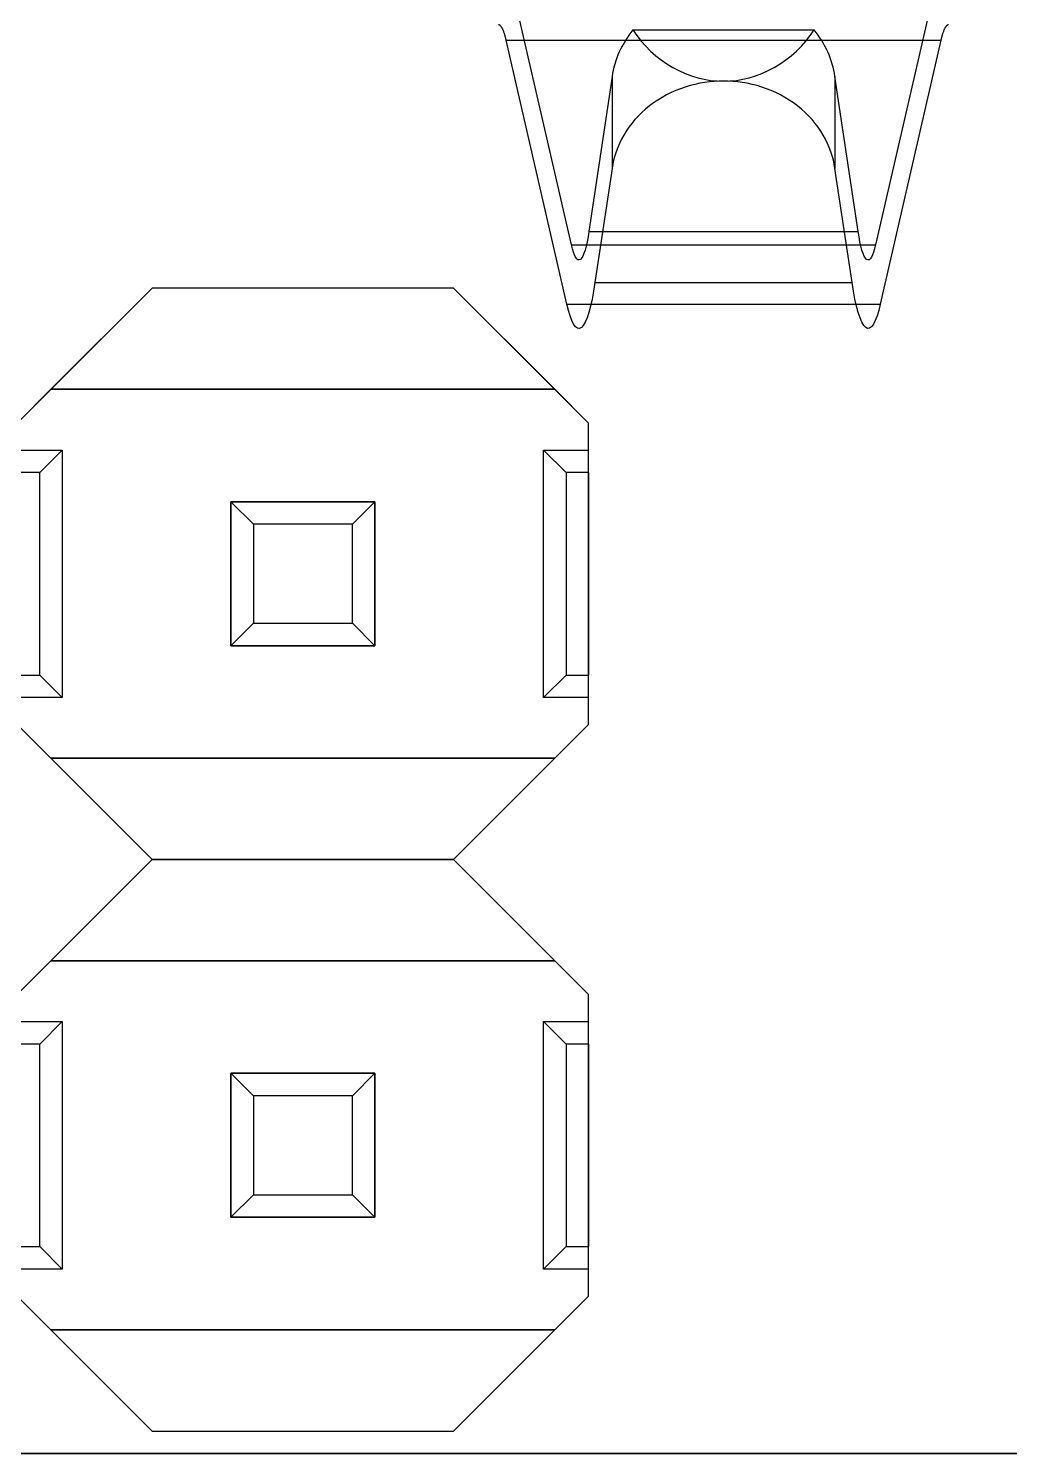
# Model space of a CAD drawing. Header units: millimetres. Extents: x -26.5 to 28.9, y -30 to 30.
# Drawn here: x 13.81 to 18.17, y -30 to -23.67 of the extents above; entities that cross this region are included whole.
import ezdxf

# ---------------------------------------------------------------- set-up
doc = ezdxf.new("R2010")
doc.units = ezdxf.units.MM
doc.layers.add('Feature', color=7, linetype='CONTINUOUS')

msp = doc.modelspace()

# ---------------------------------------------------------------- linework, layer by layer
at = {"layer": 'Feature'}
for p, q in [((16.2237, -24.6278, -0.82996), (15.9543, -23.4548, 1.18131)), ((16.2237, -24.6278, -0.82996), (15.9543, -23.4548, 1.18131)), ((17.8457, -23.4548, 1.18131), (17.5763, -24.6278, -0.82996)), ((17.8457, -23.4548, 1.18131), (17.5763, -24.6278, -0.82996)), ((16.4975, -23.673, -2.40986), (17.3025, -23.673, -2.40986)), ((16.4975, -23.673, -2.40986), (17.3025, -23.673, -2.40986)), ((15.9337, -23.7181, 1.33486), (17.8663, -23.7181, 1.33486)), ((16.2031, -24.8911, -0.67641), (15.9337, -23.7181, 1.33486)), ((15.9337, -23.7181, 1.33486), (17.8663, -23.7181, 1.33486)), ((16.2031, -24.8911, -0.67641), (15.9337, -23.7181, 1.33486)), ((17.8663, -23.7181, 1.33486), (17.5969, -24.8911, -0.67641)), ((17.8663, -23.7181, 1.33486), (17.5969, -24.8911, -0.67641)), ((16.4044, -23.8792, -2.17962), (16.3013, -24.5688, -1.40986)), ((16.4044, -23.8792, -2.17962), (16.3013, -24.5688, -1.40986)), ((16.4044, -23.8792, -2.17962), (16.4044, -24.2885, -2.17962)), ((16.4044, -23.8792, -2.17962), (16.4044, -24.2885, -2.17962)), ((17.3956, -23.8792, -2.17962), (17.3956, -24.2885, -2.17962)), ((17.3956, -23.8792, -2.17962), (17.3956, -24.2885, -2.17962)), ((17.4987, -24.5688, -1.40986), (17.3956, -23.8792, -2.17962)), ((17.4987, -24.5688, -1.40986), (17.3956, -23.8792, -2.17962)), ((16.4044, -24.2885, -2.17962), (16.3286, -24.7959, -1.61324)), ((16.4044, -24.2885, -2.17962), (16.3286, -24.7959, -1.61324)), ((17.4714, -24.7959, -1.61324), (17.3956, -24.2885, -2.17962)), ((17.4714, -24.7959, -1.61324), (17.3956, -24.2885, -2.17962)), ((16.3013, -24.5688, -1.40986), (17.4987, -24.5688, -1.40986)), ((16.3013, -24.5688, -1.40986), (17.4987, -24.5688, -1.40986)), ((16.2237, -24.6278, -0.82996), (17.5763, -24.6278, -0.82996)), ((16.2237, -24.6278, -0.82996), (17.5763, -24.6278, -0.82996)), ((14.36, -24.82, 4.1), (13.76, -25.42, 4.1)), ((14.36, -24.82, 4.1), (13.76, -25.42, 4.1)), ((14.36, -24.82, 1.6), (13.91, -25.27, 1.6)), ((14.36, -24.82, 1.6), (13.91, -25.27, 1.6)), ((15.7, -24.82, 1.6), (14.36, -24.82, 1.6)), ((15.7, -24.82, 1.6), (14.36, -24.82, 1.6)), ((14.36, -24.82, 1.6), (14.36, -24.82, 4.1)), ((15.7, -24.82, 4.1), (14.36, -24.82, 4.1)), ((14.36, -24.82, 1.6), (14.36, -24.82, 4.1)), ((15.7, -24.82, 4.1), (14.36, -24.82, 4.1)), ((16.15, -25.27, 1.6), (15.7, -24.82, 1.6)), ((15.7, -24.82, 1.6), (15.7, -24.82, 4.1)), ((16.15, -25.27, 1.6), (15.7, -24.82, 1.6)), ((15.7, -24.82, 1.6), (15.7, -24.82, 4.1)), ((16.3, -25.42, 4.1), (15.7, -24.82, 4.1)), ((16.3, -25.42, 4.1), (15.7, -24.82, 4.1)), ((16.3286, -24.7959, -1.61324), (17.4714, -24.7959, -1.61324)), ((16.3286, -24.7959, -1.61324), (17.4714, -24.7959, -1.61324)), ((16.2031, -24.8911, -0.67641), (17.5969, -24.8911, -0.67641)), ((16.2031, -24.8911, -0.67641), (17.5969, -24.8911, -0.67641)), ((13.91, -25.27, 2.3), (13.76, -25.42, 2.3)), ((13.91, -25.27, 2.3), (13.76, -25.42, 2.3)), ((16.15, -25.27, 1.6), (13.91, -25.27, 1.6)), ((16.15, -25.27, 1.6), (13.91, -25.27, 1.6)), ((13.91, -25.27, 2.3), (16.15, -25.27, 2.3)), ((13.91, -25.27, 1.6), (13.91, -25.27, 2.3)), ((13.91, -25.27, 1.6), (13.91, -25.27, 2.3)), ((13.91, -25.27, 2.3), (16.15, -25.27, 2.3)), ((16.15, -25.27, 2.3), (16.15, -25.27, 1.6)), ((16.3, -25.42, 2.3), (16.15, -25.27, 2.3)), ((16.15, -25.27, 2.3), (16.15, -25.27, 1.6)), ((16.3, -25.42, 2.3), (16.15, -25.27, 2.3)), ((16.3, -26.76, 2.3), (16.3, -25.42, 2.3)), ((16.3, -25.42, 2.3), (16.3, -25.42, 4.1)), ((16.3, -25.54, 4.1), (16.3, -25.42, 4.1)), ((16.3, -25.42, 2.3), (16.3, -25.42, 4.1)), ((16.3, -25.54, 4.1), (16.3, -25.42, 4.1)), ((16.3, -26.76, 2.3), (16.3, -25.42, 2.3)), ((13.56, -25.54, 4.1), (13.96, -25.54, 4.1)), ((13.56, -25.54, 4.1), (13.96, -25.54, 4.1)), ((13.96, -25.54, 4.1), (13.86, -25.64, 4)), ((13.96, -25.54, 4.1), (13.86, -25.64, 4)), ((13.96, -25.54, 4.1), (13.96, -26.64, 4.1)), ((13.96, -25.54, 4.1), (13.96, -26.64, 4.1)), ((16.1, -26.64, 4.1), (16.1, -25.54, 4.1)), ((16.1, -25.54, 4.1), (16.2, -25.64, 4)), ((16.1, -25.54, 4.1), (16.3, -25.54, 4.1)), ((16.1, -25.54, 4.1), (16.2, -25.64, 4)), ((16.1, -25.54, 4.1), (16.3, -25.54, 4.1)), ((16.1, -26.64, 4.1), (16.1, -25.54, 4.1)), ((16.3, -25.64, 4), (16.3, -25.54, 4.1)), ((16.3, -25.64, 4), (16.3, -25.54, 4.1)), ((13.86, -25.64, 4), (13.66, -25.64, 4)), ((13.86, -25.64, 4), (13.66, -25.64, 4)), ((13.86, -26.54, 4), (13.86, -25.64, 4)), ((13.86, -26.54, 4), (13.86, -25.64, 4)), ((16.3, -25.64, 4), (16.2, -25.64, 4)), ((16.2, -25.64, 4), (16.2, -26.54, 4)), ((16.2, -25.64, 4), (16.2, -26.54, 4)), ((16.3, -25.64, 4), (16.2, -25.64, 4)), ((16.3, -25.64, 4), (16.3, -26.54, 4)), ((16.3, -25.64, 4), (16.3, -26.54, 4)), ((15.35, -25.77, -1.12525), (14.71, -25.77, -1.12525)), ((14.81, -25.87, -1.4), (14.71, -25.77, -1.12525)), ((14.71, -25.77, -1.12525), (14.71, -26.41, -1.12525)), ((14.81, -25.87, -1.4), (14.71, -25.77, -1.12525)), ((15.35, -25.77, 9.92525), (14.71, -25.77, 9.92525)), ((14.71, -25.77, 9.92525), (14.81, -25.87, 10.2)), ((14.71, -25.77, 9.92525), (14.71, -26.41, 9.92525)), ((14.71, -25.77, 9.92525), (14.81, -25.87, 10.2)), ((15.35, -25.77, -1.12525), (14.71, -25.77, -1.12525)), ((14.71, -25.77, -1.12525), (14.71, -25.77, 2.3)), ((14.71, -25.77, 2.3), (15.35, -25.77, 2.3)), ((15.35, -25.77, 9.92525), (14.71, -25.77, 9.92525)), ((15.35, -25.77, 4.1), (14.71, -25.77, 4.1)), ((14.71, -25.77, 4.1), (14.71, -25.77, 9.92525)), ((14.71, -25.77, -1.12525), (14.71, -26.41, -1.12525)), ((14.71, -26.41, 2.3), (14.71, -25.77, 2.3)), ((14.71, -25.77, -1.12525), (14.71, -25.77, 2.3)), ((14.71, -25.77, 9.92525), (14.71, -26.41, 9.92525)), ((14.71, -25.77, 4.1), (14.71, -25.77, 9.92525)), ((14.71, -25.77, 4.1), (14.71, -26.41, 4.1)), ((15.35, -25.77, 4.1), (14.71, -25.77, 4.1)), ((14.71, -25.77, 4.1), (14.71, -26.41, 4.1)), ((14.71, -25.77, 2.3), (15.35, -25.77, 2.3)), ((14.71, -26.41, 2.3), (14.71, -25.77, 2.3)), ((15.25, -25.87, -1.4), (15.35, -25.77, -1.12525)), ((15.25, -25.87, -1.4), (15.35, -25.77, -1.12525)), ((15.35, -25.77, 9.92525), (15.25, -25.87, 10.2)), ((15.35, -25.77, 9.92525), (15.25, -25.87, 10.2)), ((15.35, -26.41, -1.12525), (15.35, -25.77, -1.12525)), ((15.35, -26.41, 9.92525), (15.35, -25.77, 9.92525)), ((15.35, -25.77, -1.12525), (15.35, -25.77, 2.3)), ((15.35, -25.77, 4.1), (15.35, -25.77, 9.92525)), ((15.35, -26.41, -1.12525), (15.35, -25.77, -1.12525)), ((15.35, -25.77, -1.12525), (15.35, -25.77, 2.3)), ((15.35, -25.77, 2.3), (15.35, -26.41, 2.3)), ((15.35, -26.41, 9.92525), (15.35, -25.77, 9.92525)), ((15.35, -26.41, 4.1), (15.35, -25.77, 4.1)), ((15.35, -25.77, 4.1), (15.35, -25.77, 9.92525)), ((15.35, -26.41, 4.1), (15.35, -25.77, 4.1)), ((15.35, -25.77, 2.3), (15.35, -26.41, 2.3)), ((15.25, -25.87, -1.4), (14.81, -25.87, -1.4)), ((14.81, -25.87, -1.4), (14.81, -26.31, -1.4)), ((15.25, -25.87, 10.2), (14.81, -25.87, 10.2)), ((14.81, -25.87, 10.2), (14.81, -26.31, 10.2)), ((14.81, -25.87, -1.4), (14.81, -26.31, -1.4)), ((15.25, -25.87, -1.4), (14.81, -25.87, -1.4)), ((14.81, -25.87, 10.2), (14.81, -26.31, 10.2)), ((15.25, -25.87, 10.2), (14.81, -25.87, 10.2)), ((15.25, -26.31, -1.4), (15.25, -25.87, -1.4)), ((15.25, -26.31, 10.2), (15.25, -25.87, 10.2)), ((15.25, -26.31, -1.4), (15.25, -25.87, -1.4)), ((15.25, -26.31, 10.2), (15.25, -25.87, 10.2)), ((14.81, -26.31, -1.4), (14.71, -26.41, -1.12525)), ((14.81, -26.31, -1.4), (14.71, -26.41, -1.12525)), ((14.71, -26.41, 9.92525), (14.81, -26.31, 10.2)), ((14.71, -26.41, 9.92525), (14.81, -26.31, 10.2)), ((14.81, -26.31, -1.4), (15.25, -26.31, -1.4)), ((14.81, -26.31, 10.2), (15.25, -26.31, 10.2)), ((14.81, -26.31, -1.4), (15.25, -26.31, -1.4)), ((14.81, -26.31, 10.2), (15.25, -26.31, 10.2)), ((15.25, -26.31, -1.4), (15.35, -26.41, -1.12525)), ((15.25, -26.31, -1.4), (15.35, -26.41, -1.12525)), ((15.35, -26.41, 9.92525), (15.25, -26.31, 10.2)), ((15.35, -26.41, 9.92525), (15.25, -26.31, 10.2)), ((14.71, -26.41, -1.12525), (15.35, -26.41, -1.12525)), ((14.71, -26.41, 9.92525), (15.35, -26.41, 9.92525)), ((14.71, -26.41, -1.12525), (14.71, -26.41, 2.3)), ((14.71, -26.41, 4.1), (14.71, -26.41, 9.92525)), ((14.71, -26.41, -1.12525), (15.35, -26.41, -1.12525)), ((15.35, -26.41, 2.3), (14.71, -26.41, 2.3)), ((14.71, -26.41, -1.12525), (14.71, -26.41, 2.3)), ((14.71, -26.41, 9.92525), (15.35, -26.41, 9.92525)), ((14.71, -26.41, 4.1), (14.71, -26.41, 9.92525)), ((14.71, -26.41, 4.1), (15.35, -26.41, 4.1)), ((14.71, -26.41, 4.1), (15.35, -26.41, 4.1)), ((15.35, -26.41, 2.3), (14.71, -26.41, 2.3)), ((15.35, -26.41, -1.12525), (15.35, -26.41, 2.3)), ((15.35, -26.41, 4.1), (15.35, -26.41, 9.92525)), ((15.35, -26.41, -1.12525), (15.35, -26.41, 2.3)), ((15.35, -26.41, 4.1), (15.35, -26.41, 9.92525)), ((13.66, -26.54, 4), (13.86, -26.54, 4)), ((13.66, -26.54, 4), (13.86, -26.54, 4)), ((13.96, -26.64, 4.1), (13.86, -26.54, 4)), ((13.96, -26.64, 4.1), (13.86, -26.54, 4)), ((16.1, -26.64, 4.1), (16.2, -26.54, 4)), ((16.1, -26.64, 4.1), (16.2, -26.54, 4)), ((16.2, -26.54, 4), (16.3, -26.54, 4)), ((16.2, -26.54, 4), (16.3, -26.54, 4)), ((16.3, -26.64, 4.1), (16.3, -26.54, 4)), ((16.3, -26.64, 4.1), (16.3, -26.54, 4)), ((13.96, -26.64, 4.1), (13.56, -26.64, 4.1)), ((13.96, -26.64, 4.1), (13.56, -26.64, 4.1)), ((16.3, -26.64, 4.1), (16.1, -26.64, 4.1)), ((16.3, -26.64, 4.1), (16.1, -26.64, 4.1)), ((16.3, -26.76, 4.1), (16.3, -26.64, 4.1)), ((16.3, -26.76, 4.1), (16.3, -26.64, 4.1)), ((13.76, -26.76, 4.1), (14.36, -27.36, 4.1)), ((13.76, -26.76, 2.3), (13.91, -26.91, 2.3)), ((13.76, -26.76, 4.1), (14.36, -27.36, 4.1)), ((13.76, -26.76, 2.3), (13.91, -26.91, 2.3)), ((15.7, -27.36, 4.1), (16.3, -26.76, 4.1)), ((15.7, -27.36, 4.1), (16.3, -26.76, 4.1)), ((16.15, -26.91, 2.3), (16.3, -26.76, 2.3)), ((16.15, -26.91, 2.3), (16.3, -26.76, 2.3)), ((16.3, -26.76, 2.3), (16.3, -26.76, 4.1)), ((16.3, -26.76, 2.3), (16.3, -26.76, 4.1)), ((13.91, -26.91, 1.6), (16.15, -26.91, 1.6)), ((13.91, -26.91, 1.6), (14.36, -27.36, 1.6)), ((13.91, -26.91, 2.3), (13.91, -26.91, 1.6)), ((13.91, -26.91, 1.6), (14.36, -27.36, 1.6)), ((13.91, -26.91, 1.6), (16.15, -26.91, 1.6)), ((13.91, -26.91, 2.3), (13.91, -26.91, 1.6)), ((16.15, -26.91, 2.3), (13.91, -26.91, 2.3)), ((16.15, -26.91, 2.3), (13.91, -26.91, 2.3)), ((15.7, -27.36, 1.6), (16.15, -26.91, 1.6)), ((15.7, -27.36, 1.6), (16.15, -26.91, 1.6)), ((16.15, -26.91, 1.6), (16.15, -26.91, 2.3)), ((16.15, -26.91, 1.6), (16.15, -26.91, 2.3)), ((14.36, -27.36, 4.1), (13.76, -27.96, 4.1)), ((14.36, -27.36, 4.1), (13.76, -27.96, 4.1)), ((14.36, -27.36, 1.6), (13.91, -27.81, 1.6)), ((14.36, -27.36, 1.6), (13.91, -27.81, 1.6)), ((14.36, -27.36, 1.6), (15.7, -27.36, 1.6)), ((14.36, -27.36, 1.6), (15.7, -27.36, 1.6)), ((14.36, -27.36, 4.1), (15.7, -27.36, 4.1)), ((14.36, -27.36, 1.6), (14.36, -27.36, 4.1)), ((14.36, -27.36, 1.6), (14.36, -27.36, 4.1)), ((14.36, -27.36, 4.1), (15.7, -27.36, 4.1)), ((15.7, -27.36, 1.6), (14.36, -27.36, 1.6)), ((15.7, -27.36, 1.6), (14.36, -27.36, 1.6)), ((14.36, -27.36, 1.6), (14.36, -27.36, 4.1)), ((15.7, -27.36, 4.1), (14.36, -27.36, 4.1)), ((14.36, -27.36, 1.6), (14.36, -27.36, 4.1)), ((15.7, -27.36, 4.1), (14.36, -27.36, 4.1)), ((15.7, -27.36, 1.6), (15.7, -27.36, 4.1)), ((15.7, -27.36, 1.6), (15.7, -27.36, 4.1)), ((16.15, -27.81, 1.6), (15.7, -27.36, 1.6)), ((15.7, -27.36, 1.6), (15.7, -27.36, 4.1)), ((16.15, -27.81, 1.6), (15.7, -27.36, 1.6)), ((15.7, -27.36, 1.6), (15.7, -27.36, 4.1)), ((16.3, -27.96, 4.1), (15.7, -27.36, 4.1)), ((16.3, -27.96, 4.1), (15.7, -27.36, 4.1)), ((13.91, -27.81, 2.3), (13.76, -27.96, 2.3)), ((13.91, -27.81, 2.3), (13.76, -27.96, 2.3)), ((16.15, -27.81, 1.6), (13.91, -27.81, 1.6)), ((16.15, -27.81, 1.6), (13.91, -27.81, 1.6)), ((13.91, -27.81, 2.3), (16.15, -27.81, 2.3)), ((13.91, -27.81, 1.6), (13.91, -27.81, 2.3)), ((13.91, -27.81, 1.6), (13.91, -27.81, 2.3)), ((13.91, -27.81, 2.3), (16.15, -27.81, 2.3)), ((16.15, -27.81, 2.3), (16.15, -27.81, 1.6)), ((16.3, -27.96, 2.3), (16.15, -27.81, 2.3)), ((16.15, -27.81, 2.3), (16.15, -27.81, 1.6)), ((16.3, -27.96, 2.3), (16.15, -27.81, 2.3)), ((16.3, -29.3, 2.3), (16.3, -27.96, 2.3)), ((16.3, -27.96, 2.3), (16.3, -27.96, 4.1)), ((16.3, -28.08, 4.1), (16.3, -27.96, 4.1)), ((16.3, -27.96, 2.3), (16.3, -27.96, 4.1)), ((16.3, -28.08, 4.1), (16.3, -27.96, 4.1)), ((16.3, -29.3, 2.3), (16.3, -27.96, 2.3)), ((13.56, -28.08, 4.1), (13.96, -28.08, 4.1)), ((13.56, -28.08, 4.1), (13.96, -28.08, 4.1)), ((13.96, -28.08, 4.1), (13.86, -28.18, 4)), ((13.96, -28.08, 4.1), (13.86, -28.18, 4)), ((13.96, -28.08, 4.1), (13.96, -29.18, 4.1)), ((13.96, -28.08, 4.1), (13.96, -29.18, 4.1)), ((16.1, -29.18, 4.1), (16.1, -28.08, 4.1)), ((16.1, -28.08, 4.1), (16.2, -28.18, 4)), ((16.1, -28.08, 4.1), (16.3, -28.08, 4.1)), ((16.1, -28.08, 4.1), (16.2, -28.18, 4)), ((16.1, -28.08, 4.1), (16.3, -28.08, 4.1)), ((16.1, -29.18, 4.1), (16.1, -28.08, 4.1)), ((16.3, -28.18, 4), (16.3, -28.08, 4.1)), ((16.3, -28.18, 4), (16.3, -28.08, 4.1)), ((13.86, -28.18, 4), (13.66, -28.18, 4)), ((13.86, -28.18, 4), (13.66, -28.18, 4)), ((13.86, -29.08, 4), (13.86, -28.18, 4)), ((13.86, -29.08, 4), (13.86, -28.18, 4)), ((16.3, -28.18, 4), (16.2, -28.18, 4)), ((16.2, -28.18, 4), (16.2, -29.08, 4)), ((16.2, -28.18, 4), (16.2, -29.08, 4)), ((16.3, -28.18, 4), (16.2, -28.18, 4)), ((16.3, -28.18, 4), (16.3, -29.08, 4)), ((16.3, -28.18, 4), (16.3, -29.08, 4)), ((15.35, -28.31, -1.12525), (14.71, -28.31, -1.12525)), ((14.81, -28.41, -1.4), (14.71, -28.31, -1.12525)), ((14.71, -28.31, -1.12525), (14.71, -28.95, -1.12525)), ((14.81, -28.41, -1.4), (14.71, -28.31, -1.12525)), ((15.35, -28.31, 9.92525), (14.71, -28.31, 9.92525)), ((14.71, -28.31, 9.92525), (14.81, -28.41, 10.2)), ((14.71, -28.31, 9.92525), (14.71, -28.95, 9.92525)), ((14.71, -28.31, 9.92525), (14.81, -28.41, 10.2)), ((15.35, -28.31, -1.12525), (14.71, -28.31, -1.12525)), ((14.71, -28.31, -1.12525), (14.71, -28.31, 2.3)), ((14.71, -28.31, 2.3), (15.35, -28.31, 2.3)), ((15.35, -28.31, 9.92525), (14.71, -28.31, 9.92525)), ((15.35, -28.31, 4.1), (14.71, -28.31, 4.1)), ((14.71, -28.31, 4.1), (14.71, -28.31, 9.92525)), ((14.71, -28.31, -1.12525), (14.71, -28.95, -1.12525)), ((14.71, -28.95, 2.3), (14.71, -28.31, 2.3)), ((14.71, -28.31, -1.12525), (14.71, -28.31, 2.3)), ((14.71, -28.31, 9.92525), (14.71, -28.95, 9.92525)), ((14.71, -28.31, 4.1), (14.71, -28.31, 9.92525)), ((14.71, -28.31, 4.1), (14.71, -28.95, 4.1)), ((15.35, -28.31, 4.1), (14.71, -28.31, 4.1)), ((14.71, -28.31, 4.1), (14.71, -28.95, 4.1)), ((14.71, -28.31, 2.3), (15.35, -28.31, 2.3)), ((14.71, -28.95, 2.3), (14.71, -28.31, 2.3)), ((15.25, -28.41, -1.4), (15.35, -28.31, -1.12525)), ((15.25, -28.41, -1.4), (15.35, -28.31, -1.12525)), ((15.35, -28.31, 9.92525), (15.25, -28.41, 10.2)), ((15.35, -28.31, 9.92525), (15.25, -28.41, 10.2)), ((15.35, -28.95, -1.12525), (15.35, -28.31, -1.12525)), ((15.35, -28.95, 9.92525), (15.35, -28.31, 9.92525)), ((15.35, -28.31, -1.12525), (15.35, -28.31, 2.3)), ((15.35, -28.31, 4.1), (15.35, -28.31, 9.92525)), ((15.35, -28.95, -1.12525), (15.35, -28.31, -1.12525)), ((15.35, -28.31, -1.12525), (15.35, -28.31, 2.3)), ((15.35, -28.31, 2.3), (15.35, -28.95, 2.3)), ((15.35, -28.95, 9.92525), (15.35, -28.31, 9.92525)), ((15.35, -28.95, 4.1), (15.35, -28.31, 4.1)), ((15.35, -28.31, 4.1), (15.35, -28.31, 9.92525)), ((15.35, -28.95, 4.1), (15.35, -28.31, 4.1)), ((15.35, -28.31, 2.3), (15.35, -28.95, 2.3)), ((15.25, -28.41, -1.4), (14.81, -28.41, -1.4)), ((14.81, -28.41, -1.4), (14.81, -28.85, -1.4)), ((15.25, -28.41, 10.2), (14.81, -28.41, 10.2)), ((14.81, -28.41, 10.2), (14.81, -28.85, 10.2)), ((14.81, -28.41, -1.4), (14.81, -28.85, -1.4)), ((15.25, -28.41, -1.4), (14.81, -28.41, -1.4)), ((14.81, -28.41, 10.2), (14.81, -28.85, 10.2)), ((15.25, -28.41, 10.2), (14.81, -28.41, 10.2)), ((15.25, -28.85, -1.4), (15.25, -28.41, -1.4)), ((15.25, -28.85, 10.2), (15.25, -28.41, 10.2)), ((15.25, -28.85, -1.4), (15.25, -28.41, -1.4)), ((15.25, -28.85, 10.2), (15.25, -28.41, 10.2)), ((14.81, -28.85, -1.4), (14.71, -28.95, -1.12525)), ((14.81, -28.85, -1.4), (14.71, -28.95, -1.12525)), ((14.71, -28.95, 9.92525), (14.81, -28.85, 10.2)), ((14.71, -28.95, 9.92525), (14.81, -28.85, 10.2)), ((14.81, -28.85, -1.4), (15.25, -28.85, -1.4)), ((14.81, -28.85, 10.2), (15.25, -28.85, 10.2)), ((14.81, -28.85, -1.4), (15.25, -28.85, -1.4)), ((14.81, -28.85, 10.2), (15.25, -28.85, 10.2)), ((15.25, -28.85, -1.4), (15.35, -28.95, -1.12525)), ((15.25, -28.85, -1.4), (15.35, -28.95, -1.12525)), ((15.35, -28.95, 9.92525), (15.25, -28.85, 10.2)), ((15.35, -28.95, 9.92525), (15.25, -28.85, 10.2)), ((14.71, -28.95, -1.12525), (15.35, -28.95, -1.12525)), ((14.71, -28.95, 9.92525), (15.35, -28.95, 9.92525)), ((14.71, -28.95, -1.12525), (14.71, -28.95, 2.3)), ((14.71, -28.95, 4.1), (14.71, -28.95, 9.92525)), ((14.71, -28.95, -1.12525), (15.35, -28.95, -1.12525)), ((15.35, -28.95, 2.3), (14.71, -28.95, 2.3)), ((14.71, -28.95, -1.12525), (14.71, -28.95, 2.3)), ((14.71, -28.95, 9.92525), (15.35, -28.95, 9.92525)), ((14.71, -28.95, 4.1), (14.71, -28.95, 9.92525)), ((14.71, -28.95, 4.1), (15.35, -28.95, 4.1)), ((14.71, -28.95, 4.1), (15.35, -28.95, 4.1)), ((15.35, -28.95, 2.3), (14.71, -28.95, 2.3)), ((15.35, -28.95, -1.12525), (15.35, -28.95, 2.3)), ((15.35, -28.95, 4.1), (15.35, -28.95, 9.92525)), ((15.35, -28.95, -1.12525), (15.35, -28.95, 2.3)), ((15.35, -28.95, 4.1), (15.35, -28.95, 9.92525)), ((13.66, -29.08, 4), (13.86, -29.08, 4)), ((13.66, -29.08, 4), (13.86, -29.08, 4)), ((13.96, -29.18, 4.1), (13.86, -29.08, 4)), ((13.96, -29.18, 4.1), (13.86, -29.08, 4)), ((16.1, -29.18, 4.1), (16.2, -29.08, 4)), ((16.1, -29.18, 4.1), (16.2, -29.08, 4)), ((16.2, -29.08, 4), (16.3, -29.08, 4)), ((16.2, -29.08, 4), (16.3, -29.08, 4)), ((16.3, -29.18, 4.1), (16.3, -29.08, 4)), ((16.3, -29.18, 4.1), (16.3, -29.08, 4)), ((13.96, -29.18, 4.1), (13.56, -29.18, 4.1)), ((13.96, -29.18, 4.1), (13.56, -29.18, 4.1)), ((16.3, -29.18, 4.1), (16.1, -29.18, 4.1)), ((16.3, -29.18, 4.1), (16.1, -29.18, 4.1)), ((16.3, -29.3, 4.1), (16.3, -29.18, 4.1)), ((16.3, -29.3, 4.1), (16.3, -29.18, 4.1)), ((13.76, -29.3, 4.1), (14.36, -29.9, 4.1)), ((13.76, -29.3, 2.3), (13.91, -29.45, 2.3)), ((13.76, -29.3, 4.1), (14.36, -29.9, 4.1)), ((13.76, -29.3, 2.3), (13.91, -29.45, 2.3)), ((15.7, -29.9, 4.1), (16.3, -29.3, 4.1)), ((15.7, -29.9, 4.1), (16.3, -29.3, 4.1)), ((16.15, -29.45, 2.3), (16.3, -29.3, 2.3)), ((16.15, -29.45, 2.3), (16.3, -29.3, 2.3)), ((16.3, -29.3, 2.3), (16.3, -29.3, 4.1)), ((16.3, -29.3, 2.3), (16.3, -29.3, 4.1)), ((13.91, -29.45, 1.6), (16.15, -29.45, 1.6)), ((13.91, -29.45, 1.6), (14.36, -29.9, 1.6)), ((13.91, -29.45, 2.3), (13.91, -29.45, 1.6)), ((13.91, -29.45, 1.6), (14.36, -29.9, 1.6)), ((13.91, -29.45, 1.6), (16.15, -29.45, 1.6)), ((13.91, -29.45, 2.3), (13.91, -29.45, 1.6)), ((16.15, -29.45, 2.3), (13.91, -29.45, 2.3)), ((16.15, -29.45, 2.3), (13.91, -29.45, 2.3)), ((15.7, -29.9, 1.6), (16.15, -29.45, 1.6)), ((15.7, -29.9, 1.6), (16.15, -29.45, 1.6)), ((16.15, -29.45, 1.6), (16.15, -29.45, 2.3)), ((16.15, -29.45, 1.6), (16.15, -29.45, 2.3)), ((14.36, -29.9, 1.6), (15.7, -29.9, 1.6)), ((14.36, -29.9, 1.6), (15.7, -29.9, 1.6)), ((14.36, -29.9, 4.1), (15.7, -29.9, 4.1)), ((14.36, -29.9, 1.6), (14.36, -29.9, 4.1)), ((14.36, -29.9, 1.6), (14.36, -29.9, 4.1)), ((14.36, -29.9, 4.1), (15.7, -29.9, 4.1)), ((15.7, -29.9, 1.6), (15.7, -29.9, 4.1)), ((15.7, -29.9, 1.6), (15.7, -29.9, 4.1)), ((23.4975, -30, 1.6), (-23.4975, -30, 1.6)), ((23.4975, -30, 1.6), (-23.4975, -30, 1.6)), ((-23.4975, -30), (23.4975, -30)), ((-23.4975, -30), (23.4975, -30))]:
    msp.add_line(p, q, dxfattribs=at)
for points, degree in [([(15.9337, -23.7181, 1.33486), (15.9181, -23.6507, 1.45179), (15.9, -23.65, 1.58676)], 2), ([(15.9337, -23.7181, 1.33486), (15.9181, -23.6507, 1.45179), (15.9, -23.65, 1.58676)], 2), ([(16.4975, -23.673, -2.40986), (16.4481, -23.7326, -2.34335), (16.4151, -23.8057, -2.26174), (16.4044, -23.8792, -2.17962)], 3), ([(16.4975, -23.673, -2.40986), (16.4481, -23.7326, -2.34335), (16.4151, -23.8057, -2.26174), (16.4044, -23.8792, -2.17962)], 3), ([(16.4975, -23.673, -2.40986), (16.5846, -23.811, -2.53353), (16.7487, -23.9036, -2.61644), (16.9, -23.9, -2.61324)], 3), ([(16.4975, -23.673, -2.40986), (16.5846, -23.811, -2.53353), (16.7487, -23.9036, -2.61644), (16.9, -23.9, -2.61324)], 3), ([(16.9, -23.9, -2.61324), (17.0513, -23.9036, -2.61644), (17.2154, -23.811, -2.53353), (17.3025, -23.673, -2.40986)], 3), ([(16.9, -23.9, -2.61324), (17.0513, -23.9036, -2.61644), (17.2154, -23.811, -2.53353), (17.3025, -23.673, -2.40986)], 3), ([(17.3956, -23.8792, -2.17962), (17.3849, -23.8057, -2.26174), (17.3519, -23.7326, -2.34335), (17.3025, -23.673, -2.40986)], 3), ([(17.3956, -23.8792, -2.17962), (17.3849, -23.8057, -2.26174), (17.3519, -23.7326, -2.34335), (17.3025, -23.673, -2.40986)], 3), ([(17.9, -23.65, 1.58676), (17.8819, -23.6507, 1.45179), (17.8663, -23.7181, 1.33486)], 2), ([(17.9, -23.65, 1.58676), (17.8819, -23.6507, 1.45179), (17.8663, -23.7181, 1.33486)], 2)]:
    msp.add_open_spline(points, degree=degree, dxfattribs=at)
for points, knots in [([(16.9, -23.9, -2.61324), (16.7906, -23.899, -2.61438), (16.6651, -23.9358, -2.57327), (16.5707, -24.0108, -2.48953), (16.4752, -24.0846, -2.40717), (16.4178, -24.1912, -2.28816), (16.4044, -24.2885, -2.17962)], [3.14159, 3.14159, 3.14159, 3.14159, 3.86042, 3.86042, 3.86042, 4.57925, 4.57925, 4.57925, 4.57925]), ([(16.9, -23.9, -2.61324), (16.7906, -23.899, -2.61438), (16.6651, -23.9358, -2.57327), (16.5707, -24.0108, -2.48953), (16.4752, -24.0846, -2.40717), (16.4178, -24.1912, -2.28816), (16.4044, -24.2885, -2.17962)], [3.14159, 3.14159, 3.14159, 3.14159, 3.86042, 3.86042, 3.86042, 4.57925, 4.57925, 4.57925, 4.57925]), ([(17.3956, -24.2885, -2.17962), (17.3822, -24.1912, -2.28816), (17.3248, -24.0846, -2.40717), (17.2293, -24.0108, -2.48953), (17.1349, -23.9358, -2.57327), (17.0094, -23.899, -2.61438), (16.9, -23.9, -2.61324)], [1.70393, 1.70393, 1.70393, 1.70393, 2.42276, 2.42276, 2.42276, 3.14159, 3.14159, 3.14159, 3.14159]), ([(17.3956, -24.2885, -2.17962), (17.3822, -24.1912, -2.28816), (17.3248, -24.0846, -2.40717), (17.2293, -24.0108, -2.48953), (17.1349, -23.9358, -2.57327), (17.0094, -23.899, -2.61438), (16.9, -23.9, -2.61324)], [1.70393, 1.70393, 1.70393, 1.70393, 2.42276, 2.42276, 2.42276, 3.14159, 3.14159, 3.14159, 3.14159]), ([(16.3013, -24.5688, -1.40986), (16.2917, -24.634, -1.3381), (16.2782, -24.6823, -1.23689), (16.2638, -24.6927, -1.1295), (16.2494, -24.7041, -1.02222), (16.2348, -24.6772, -0.91337), (16.2237, -24.6278, -0.82996)], [0.840273, 0.840273, 0.840273, 0.840273, 1.46952, 1.46952, 1.46952, 2.09877, 2.09877, 2.09877, 2.09877]), ([(16.3013, -24.5688, -1.40986), (16.2917, -24.634, -1.3381), (16.2782, -24.6823, -1.23689), (16.2638, -24.6927, -1.1295), (16.2494, -24.7041, -1.02222), (16.2348, -24.6772, -0.91337), (16.2237, -24.6278, -0.82996)], [0.840273, 0.840273, 0.840273, 0.840273, 1.46952, 1.46952, 1.46952, 2.09877, 2.09877, 2.09877, 2.09877]), ([(17.5763, -24.6278, -0.82996), (17.5652, -24.6772, -0.91337), (17.5506, -24.7041, -1.02222), (17.5362, -24.6927, -1.1295), (17.5218, -24.6823, -1.23689), (17.5083, -24.634, -1.3381), (17.4987, -24.5688, -1.40986)], [1.04282, 1.04282, 1.04282, 1.04282, 1.67207, 1.67207, 1.67207, 2.30132, 2.30132, 2.30132, 2.30132]), ([(17.5763, -24.6278, -0.82996), (17.5652, -24.6772, -0.91337), (17.5506, -24.7041, -1.02222), (17.5362, -24.6927, -1.1295), (17.5218, -24.6823, -1.23689), (17.5083, -24.634, -1.3381), (17.4987, -24.5688, -1.40986)], [1.04282, 1.04282, 1.04282, 1.04282, 1.67207, 1.67207, 1.67207, 2.30132, 2.30132, 2.30132, 2.30132]), ([(16.3286, -24.7959, -1.61324), (16.313, -24.9012, -1.49731), (16.2911, -24.9792, -1.33381), (16.2679, -24.9959, -1.16032), (16.2447, -25.0144, -0.98701), (16.2211, -24.9709, -0.81116), (16.2031, -24.8911, -0.67641)], [0.840273, 0.840273, 0.840273, 0.840273, 1.46952, 1.46952, 1.46952, 2.09877, 2.09877, 2.09877, 2.09877]), ([(16.3286, -24.7959, -1.61324), (16.313, -24.9012, -1.49731), (16.2911, -24.9792, -1.33381), (16.2679, -24.9959, -1.16032), (16.2447, -25.0144, -0.98701), (16.2211, -24.9709, -0.81116), (16.2031, -24.8911, -0.67641)], [0.840273, 0.840273, 0.840273, 0.840273, 1.46952, 1.46952, 1.46952, 2.09877, 2.09877, 2.09877, 2.09877]), ([(17.5969, -24.8911, -0.67641), (17.5789, -24.9709, -0.81116), (17.5553, -25.0144, -0.98701), (17.5321, -24.9959, -1.16032), (17.5089, -24.9792, -1.33381), (17.487, -24.9012, -1.49731), (17.4714, -24.7959, -1.61324)], [1.04282, 1.04282, 1.04282, 1.04282, 1.67207, 1.67207, 1.67207, 2.30132, 2.30132, 2.30132, 2.30132]), ([(17.5969, -24.8911, -0.67641), (17.5789, -24.9709, -0.81116), (17.5553, -25.0144, -0.98701), (17.5321, -24.9959, -1.16032), (17.5089, -24.9792, -1.33381), (17.487, -24.9012, -1.49731), (17.4714, -24.7959, -1.61324)], [1.04282, 1.04282, 1.04282, 1.04282, 1.67207, 1.67207, 1.67207, 2.30132, 2.30132, 2.30132, 2.30132])]:
    msp.add_open_spline(points, degree=3, knots=knots, dxfattribs=at)

doc.saveas('drawing.dxf')
